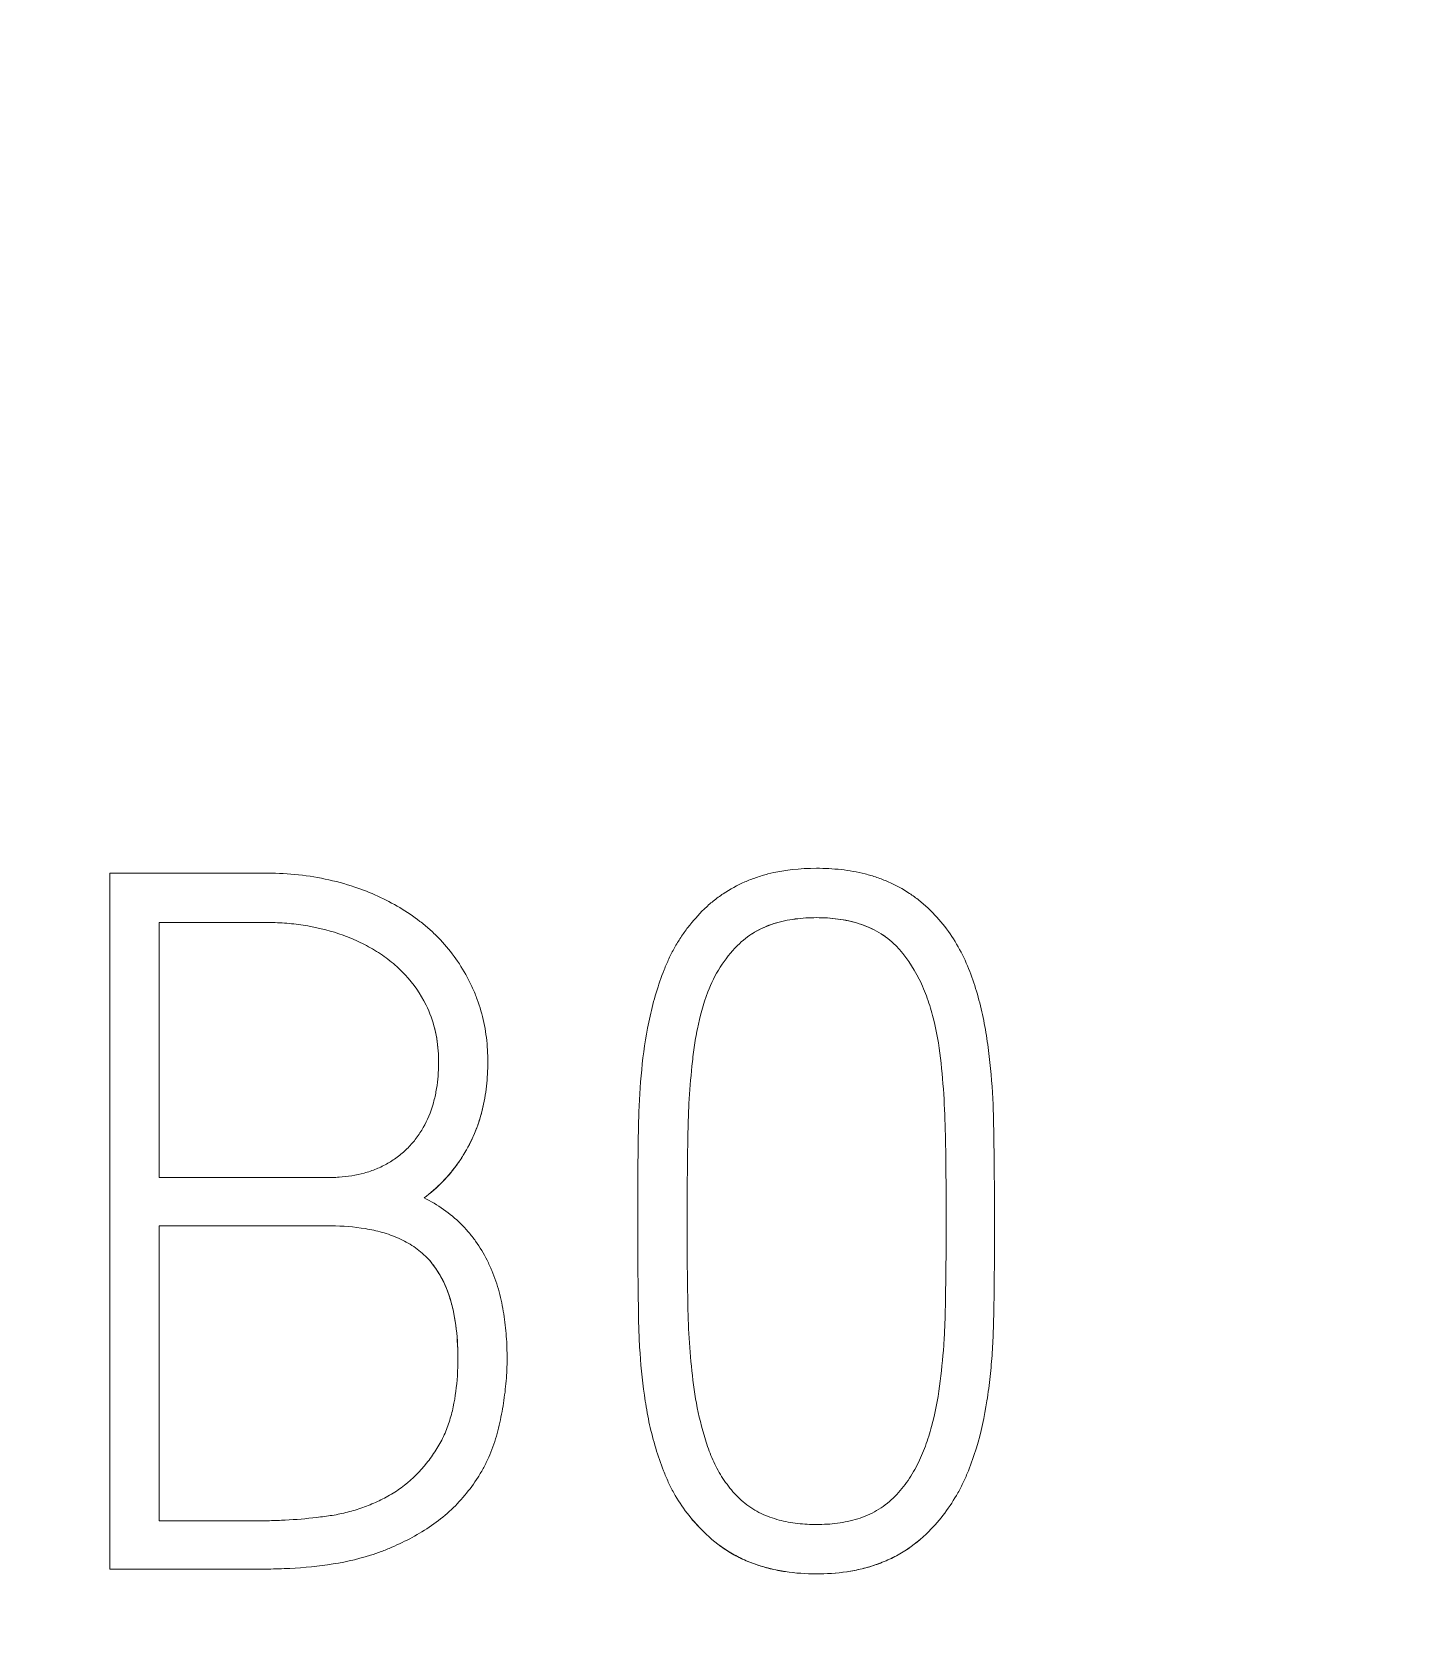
# Model space of a CAD drawing. Header units: millimetres. Extents: x 1359 to 3577, y 1333 to 3557.
# Drawn here: x 2588.444 to 2591.603, y 3322.741 to 3326.412 of the extents above; entities that cross this region are included whole.
import ezdxf

# ---------------------------------------------------------------- set-up
doc = ezdxf.new("R2010")
doc.units = ezdxf.units.MM
doc.set_wipeout_variables(frame=1)
doc.layers.add('000-PI-Oprema', color=30, linetype='Continuous', lineweight=5)
doc.layers.add('002-PI-Kabelska kanalica', color=150, linetype='Continuous')

# ---------------------------------------------------------------- blocks, each defined once
blk = doc.blocks.new('6ES7515-2AN03-0AB0')
blk.add_wipeout([(49766.6555, 38535.9127), (49836.4555, 38535.9127), (49836.4555, 38388.9127), (49766.6555, 38388.9127)])
at = {"layer": '000-PI-Oprema', "color": 0, "linetype": 'ByBlock', "lineweight": 0}
for p, q in [((49798.7072, 38530.3107), (49798.7072, 38528.7127)), ((49798.7072, 38530.3107), (49798.7072, 38528.7127)), ((49798.8206, 38529.6116), (49798.8206, 38530.1973)), ((49798.8206, 38529.6116), (49798.8206, 38530.1973)), ((49798.8206, 38528.8236), (49798.8206, 38529.5007)), ((49798.8206, 38528.8236), (49798.8206, 38529.5007)), ((49800.7381, 38529.4983), (49800.7381, 38529.4983)), ((49800.7381, 38529.4983), (49800.7381, 38529.4983))]:
    blk.add_line(p, q, dxfattribs=at)
for points, knots in [([(49799.2697, 38530.2786), (49799.2249, 38530.2937), (49799.1788, 38530.3029), (49799.1083, 38530.3097), (49799.0847, 38530.3107), (49799.0375, 38530.3107), (49798.9195, 38530.3107), (49798.8015, 38530.3107), (49798.7072, 38530.3107)], [0, 0, 0, 0, 0.25, 0.25, 0.375, 0.375, 0.5, 1, 1, 1, 1]), ([(49799.2697, 38530.2786), (49799.2249, 38530.2937), (49799.1788, 38530.3029), (49799.1083, 38530.3097), (49799.0847, 38530.3107), (49799.0375, 38530.3107), (49798.9195, 38530.3107), (49798.8015, 38530.3107), (49798.7072, 38530.3107)], [0, 0, 0, 0, 0.25, 0.25, 0.375, 0.375, 0.5, 1, 1, 1, 1]), ([(49800.3297, 38530.3216), (49800.2918, 38530.3216), (49800.2546, 38530.3178), (49800.209, 38530.3062), (49800.1999, 38530.3035), (49800.182, 38530.2973), (49800.1557, 38530.2871), (49800.1311, 38530.2737), (49800.1077, 38530.258), (49800.1, 38530.2524), (49800.0854, 38530.2405), (49800.0783, 38530.2343), (49800.0582, 38530.2147), (49800.0458, 38530.2007), (49800.0286, 38530.1784), (49800.0231, 38530.1707), (49800.0129, 38530.155), (49800.0032, 38530.139), (49799.9948, 38530.1225), (49799.9869, 38530.1057), (49799.9833, 38530.0972), (49799.973, 38530.0712), (49799.9669, 38530.0536), (49799.9561, 38530.0178), (49799.9514, 38529.9999), (49799.9392, 38529.9458), (49799.9337, 38529.9094), (49799.9256, 38529.8363), (49799.9231, 38529.7995), (49799.9212, 38529.7442), (49799.9208, 38529.7257), (49799.9202, 38529.6888), (49799.9199, 38529.6703), (49799.9193, 38529.6148), (49799.9192, 38529.5778), (49799.9191, 38529.5039), (49799.9191, 38529.4669), (49799.9196, 38529.3929), (49799.9201, 38529.3467), (49799.9209, 38529.3005), (49799.9212, 38529.282), (49799.9213, 38529.2728), (49799.9222, 38529.2451), (49799.925, 38529.1898), (49799.931, 38529.135), (49799.9393, 38529.0804), (49799.9425, 38529.0623), (49799.9504, 38529.0262), (49799.9551, 38529.0082), (49799.9659, 38528.9727), (49799.9719, 38528.9552), (49799.9819, 38528.9295), (49799.9855, 38528.9209), (49799.9932, 38528.9042), (49799.9974, 38528.8959), (49800.0109, 38528.8715), (49800.0212, 38528.8558), (49800.044, 38528.8262), (49800.0565, 38528.8123), (49800.07, 38528.7993)], [0, 0, 0, 0, 0.0625, 0.0625, 0.078125, 0.078125, 0.09375, 0.125, 0.125, 0.140625, 0.140625, 0.15625, 0.15625, 0.1875, 0.1875, 0.203125, 0.203125, 0.21875, 0.234375, 0.234375, 0.25, 0.25, 0.28125, 0.28125, 0.3125, 0.3125, 0.375, 0.375, 0.4375, 0.4375, 0.46875, 0.46875, 0.5, 0.5, 0.5625, 0.5625, 0.625, 0.625, 0.6875, 0.703125, 0.703125, 0.71875, 0.71875, 0.75, 0.8125, 0.8125, 0.84375, 0.84375, 0.875, 0.875, 0.90625, 0.90625, 0.921875, 0.921875, 0.9375, 0.9375, 0.96875, 0.96875, 1, 1, 1, 1]), ([(49800.3297, 38530.3216), (49800.2918, 38530.3216), (49800.2546, 38530.3178), (49800.209, 38530.3062), (49800.1999, 38530.3035), (49800.182, 38530.2973), (49800.1557, 38530.2871), (49800.1311, 38530.2737), (49800.1077, 38530.258), (49800.1, 38530.2524), (49800.0854, 38530.2405), (49800.0783, 38530.2343), (49800.0582, 38530.2147), (49800.0458, 38530.2007), (49800.0286, 38530.1784), (49800.0231, 38530.1707), (49800.0129, 38530.155), (49800.0032, 38530.139), (49799.9948, 38530.1225), (49799.9869, 38530.1057), (49799.9833, 38530.0972), (49799.973, 38530.0712), (49799.9669, 38530.0536), (49799.9561, 38530.0178), (49799.9514, 38529.9999), (49799.9392, 38529.9458), (49799.9337, 38529.9094), (49799.9256, 38529.8363), (49799.9231, 38529.7995), (49799.9212, 38529.7442), (49799.9208, 38529.7257), (49799.9202, 38529.6888), (49799.9199, 38529.6703), (49799.9193, 38529.6148), (49799.9192, 38529.5778), (49799.9191, 38529.5039), (49799.9191, 38529.4669), (49799.9196, 38529.3929), (49799.9201, 38529.3467), (49799.9209, 38529.3005), (49799.9212, 38529.282), (49799.9213, 38529.2728), (49799.9222, 38529.2451), (49799.925, 38529.1898), (49799.931, 38529.135), (49799.9393, 38529.0804), (49799.9425, 38529.0623), (49799.9504, 38529.0262), (49799.9551, 38529.0082), (49799.9659, 38528.9727), (49799.9719, 38528.9552), (49799.9819, 38528.9295), (49799.9855, 38528.9209), (49799.9932, 38528.9042), (49799.9974, 38528.8959), (49800.0109, 38528.8715), (49800.0212, 38528.8558), (49800.044, 38528.8262), (49800.0565, 38528.8123), (49800.07, 38528.7993)], [0, 0, 0, 0, 0.0625, 0.0625, 0.078125, 0.078125, 0.09375, 0.125, 0.125, 0.140625, 0.140625, 0.15625, 0.15625, 0.1875, 0.1875, 0.203125, 0.203125, 0.21875, 0.234375, 0.234375, 0.25, 0.25, 0.28125, 0.28125, 0.3125, 0.3125, 0.375, 0.375, 0.4375, 0.4375, 0.46875, 0.46875, 0.5, 0.5, 0.5625, 0.5625, 0.625, 0.625, 0.6875, 0.703125, 0.703125, 0.71875, 0.71875, 0.75, 0.8125, 0.8125, 0.84375, 0.84375, 0.875, 0.875, 0.90625, 0.90625, 0.921875, 0.921875, 0.9375, 0.9375, 0.96875, 0.96875, 1, 1, 1, 1]), ([(49800.5873, 38528.7993), (49800.614, 38528.8259), (49800.6362, 38528.8555), (49800.6588, 38528.8961), (49800.6631, 38528.9044), (49800.6711, 38528.9213), (49800.6748, 38528.9299), (49800.6852, 38528.9558), (49800.6913, 38528.9733), (49800.7074, 38529.0264), (49800.7152, 38529.0626), (49800.7238, 38529.1177), (49800.7262, 38529.1362), (49800.7302, 38529.1731), (49800.7333, 38529.2101), (49800.7351, 38529.247), (49800.7363, 38529.284), (49800.7366, 38529.3025), (49800.7375, 38529.358), (49800.7379, 38529.395), (49800.7382, 38529.469), (49800.7382, 38529.5061), (49800.738, 38529.5801), (49800.7377, 38529.6356), (49800.7369, 38529.6911), (49800.7363, 38529.7281), (49800.7361, 38529.7466), (49800.7343, 38529.8022), (49800.7317, 38529.8391), (49800.7257, 38529.8943), (49800.7233, 38529.9126), (49800.7178, 38529.9492), (49800.7145, 38529.9675), (49800.7028, 38530.0217), (49800.6925, 38530.0571), (49800.672, 38530.1084), (49800.664, 38530.1251), (49800.6456, 38530.1577), (49800.6353, 38530.1732), (49800.6125, 38530.2024), (49800.6001, 38530.2163), (49800.5798, 38530.2357), (49800.5727, 38530.2419), (49800.5582, 38530.2535), (49800.5358, 38530.2699), (49800.5114, 38530.2831), (49800.4856, 38530.2943), (49800.4768, 38530.2977), (49800.4591, 38530.3037), (49800.4322, 38530.3116), (49800.4046, 38530.3165), (49800.3673, 38530.3207), (49800.3485, 38530.3216), (49800.3297, 38530.3216)], [0, 0, 0, 0, 0.0625, 0.0625, 0.078125, 0.078125, 0.09375, 0.09375, 0.125, 0.125, 0.1875, 0.1875, 0.21875, 0.21875, 0.25, 0.28125, 0.28125, 0.3125, 0.3125, 0.375, 0.375, 0.4375, 0.4375, 0.5, 0.53125, 0.53125, 0.5625, 0.5625, 0.625, 0.625, 0.65625, 0.65625, 0.6875, 0.6875, 0.75, 0.75, 0.78125, 0.78125, 0.8125, 0.8125, 0.84375, 0.84375, 0.859375, 0.859375, 0.875, 0.90625, 0.90625, 0.921875, 0.921875, 0.9375, 0.96875, 0.96875, 1, 1, 1, 1]), ([(49800.5873, 38528.7993), (49800.614, 38528.8259), (49800.6362, 38528.8555), (49800.6588, 38528.8961), (49800.6631, 38528.9044), (49800.6711, 38528.9213), (49800.6748, 38528.9299), (49800.6852, 38528.9558), (49800.6913, 38528.9733), (49800.7074, 38529.0264), (49800.7152, 38529.0626), (49800.7238, 38529.1177), (49800.7262, 38529.1362), (49800.7302, 38529.1731), (49800.7333, 38529.2101), (49800.7351, 38529.247), (49800.7363, 38529.284), (49800.7366, 38529.3025), (49800.7375, 38529.358), (49800.7379, 38529.395), (49800.7382, 38529.469), (49800.7382, 38529.5061), (49800.738, 38529.5801), (49800.7377, 38529.6356), (49800.7369, 38529.6911), (49800.7363, 38529.7281), (49800.7361, 38529.7466), (49800.7343, 38529.8022), (49800.7317, 38529.8391), (49800.7257, 38529.8943), (49800.7233, 38529.9126), (49800.7178, 38529.9492), (49800.7145, 38529.9675), (49800.7028, 38530.0217), (49800.6925, 38530.0571), (49800.672, 38530.1084), (49800.664, 38530.1251), (49800.6456, 38530.1577), (49800.6353, 38530.1732), (49800.6125, 38530.2024), (49800.6001, 38530.2163), (49800.5798, 38530.2357), (49800.5727, 38530.2419), (49800.5582, 38530.2535), (49800.5358, 38530.2699), (49800.5114, 38530.2831), (49800.4856, 38530.2943), (49800.4768, 38530.2977), (49800.4591, 38530.3037), (49800.4322, 38530.3116), (49800.4046, 38530.3165), (49800.3673, 38530.3207), (49800.3485, 38530.3216), (49800.3297, 38530.3216)], [0, 0, 0, 0, 0.0625, 0.0625, 0.078125, 0.078125, 0.09375, 0.09375, 0.125, 0.125, 0.1875, 0.1875, 0.21875, 0.21875, 0.25, 0.28125, 0.28125, 0.3125, 0.3125, 0.375, 0.375, 0.4375, 0.4375, 0.5, 0.53125, 0.53125, 0.5625, 0.5625, 0.625, 0.625, 0.65625, 0.65625, 0.6875, 0.6875, 0.75, 0.75, 0.78125, 0.78125, 0.8125, 0.8125, 0.84375, 0.84375, 0.859375, 0.859375, 0.875, 0.90625, 0.90625, 0.921875, 0.921875, 0.9375, 0.96875, 0.96875, 1, 1, 1, 1]), ([(49799.4286, 38529.5649), (49799.459, 38529.5876), (49799.4852, 38529.6143), (49799.5123, 38529.6528), (49799.5174, 38529.6608), (49799.527, 38529.677), (49799.5314, 38529.6852), (49799.5439, 38529.7102), (49799.5508, 38529.7276), (49799.5591, 38529.7545), (49799.5616, 38529.7636), (49799.5658, 38529.782), (49799.5676, 38529.7912), (49799.572, 38529.8188), (49799.5737, 38529.8373), (49799.5752, 38529.8745), (49799.5751, 38529.8932), (49799.573, 38529.9213), (49799.572, 38529.9307), (49799.5694, 38529.9492), (49799.5646, 38529.9767), (49799.5544, 38530.0122), (49799.5439, 38530.0381), (49799.5362, 38530.0552), (49799.532, 38530.0636), (49799.5097, 38530.1052), (49799.4877, 38530.1353), (49799.4548, 38530.1689), (49799.448, 38530.1755), (49799.4338, 38530.188), (49799.4266, 38530.194), (49799.4043, 38530.2113), (49799.3888, 38530.2218), (49799.3565, 38530.2411), (49799.3397, 38530.2498), (49799.3052, 38530.2655), (49799.2876, 38530.2724), (49799.2697, 38530.2786)], [0, 0, 0, 0, 0.125, 0.125, 0.15625, 0.15625, 0.1875, 0.1875, 0.25, 0.25, 0.28125, 0.28125, 0.3125, 0.3125, 0.375, 0.375, 0.4375, 0.4375, 0.46875, 0.46875, 0.5, 0.5625, 0.59375, 0.59375, 0.625, 0.625, 0.75, 0.75, 0.78125, 0.78125, 0.8125, 0.8125, 0.875, 0.875, 0.9375, 0.9375, 1, 1, 1, 1]), ([(49799.4286, 38529.5649), (49799.459, 38529.5876), (49799.4852, 38529.6143), (49799.5123, 38529.6528), (49799.5174, 38529.6608), (49799.527, 38529.677), (49799.5314, 38529.6852), (49799.5439, 38529.7102), (49799.5508, 38529.7276), (49799.5591, 38529.7545), (49799.5616, 38529.7636), (49799.5658, 38529.782), (49799.5676, 38529.7912), (49799.572, 38529.8188), (49799.5737, 38529.8373), (49799.5752, 38529.8745), (49799.5751, 38529.8932), (49799.573, 38529.9213), (49799.572, 38529.9307), (49799.5694, 38529.9492), (49799.5646, 38529.9767), (49799.5544, 38530.0122), (49799.5439, 38530.0381), (49799.5362, 38530.0552), (49799.532, 38530.0636), (49799.5097, 38530.1052), (49799.4877, 38530.1353), (49799.4548, 38530.1689), (49799.448, 38530.1755), (49799.4338, 38530.188), (49799.4266, 38530.194), (49799.4043, 38530.2113), (49799.3888, 38530.2218), (49799.3565, 38530.2411), (49799.3397, 38530.2498), (49799.3052, 38530.2655), (49799.2876, 38530.2724), (49799.2697, 38530.2786)], [0, 0, 0, 0, 0.125, 0.125, 0.15625, 0.15625, 0.1875, 0.1875, 0.25, 0.25, 0.28125, 0.28125, 0.3125, 0.3125, 0.375, 0.375, 0.4375, 0.4375, 0.46875, 0.46875, 0.5, 0.5625, 0.59375, 0.59375, 0.625, 0.625, 0.75, 0.75, 0.78125, 0.78125, 0.8125, 0.8125, 0.875, 0.875, 0.9375, 0.9375, 1, 1, 1, 1]), ([(49798.8206, 38530.1973), (49798.8774, 38530.1973), (49798.9485, 38530.1973), (49799.0267, 38530.1973), (49799.0481, 38530.1973), (49799.0623, 38530.1973), (49799.0694, 38530.1973), (49799.0907, 38530.1968), (49799.1049, 38530.1961), (49799.1333, 38530.1935), (49799.1475, 38530.1917), (49799.1893, 38530.1845), (49799.2166, 38530.1775), (49799.2563, 38530.163), (49799.2694, 38530.1576), (49799.2952, 38530.1452), (49799.3077, 38530.1383), (49799.3316, 38530.1233), (49799.3431, 38530.1151), (49799.3596, 38530.1017), (49799.365, 38530.097), (49799.3754, 38530.0873), (49799.3805, 38530.0823), (49799.4047, 38530.0563), (49799.4206, 38530.0332), (49799.4331, 38530.0075)], [0, 0, 0, 0, 0.25, 0.3125, 0.34375, 0.34375, 0.375, 0.375, 0.4375, 0.4375, 0.5, 0.5, 0.625, 0.625, 0.6875, 0.6875, 0.75, 0.75, 0.8125, 0.8125, 0.84375, 0.84375, 0.875, 0.875, 1, 1, 1, 1]), ([(49798.8206, 38530.1973), (49798.8774, 38530.1973), (49798.9485, 38530.1973), (49799.0267, 38530.1973), (49799.0481, 38530.1973), (49799.0623, 38530.1973), (49799.0694, 38530.1973), (49799.0907, 38530.1968), (49799.1049, 38530.1961), (49799.1333, 38530.1935), (49799.1475, 38530.1917), (49799.1893, 38530.1845), (49799.2166, 38530.1775), (49799.2563, 38530.163), (49799.2694, 38530.1576), (49799.2952, 38530.1452), (49799.3077, 38530.1383), (49799.3316, 38530.1233), (49799.3431, 38530.1151), (49799.3596, 38530.1017), (49799.365, 38530.097), (49799.3754, 38530.0873), (49799.3805, 38530.0823), (49799.4047, 38530.0563), (49799.4206, 38530.0332), (49799.4331, 38530.0075)], [0, 0, 0, 0, 0.25, 0.3125, 0.34375, 0.34375, 0.375, 0.375, 0.4375, 0.4375, 0.5, 0.5, 0.625, 0.625, 0.6875, 0.6875, 0.75, 0.75, 0.8125, 0.8125, 0.84375, 0.84375, 0.875, 0.875, 1, 1, 1, 1]), ([(49800.5117, 38530.144), (49800.5, 38530.1558), (49800.487, 38530.1658), (49800.4587, 38530.1826), (49800.4433, 38530.1893), (49800.4119, 38530.1994), (49800.3957, 38530.2029), (49800.3627, 38530.2073), (49800.3463, 38530.2083), (49800.3135, 38530.2082), (49800.2971, 38530.2073), (49800.2644, 38530.2031), (49800.248, 38530.1997), (49800.2243, 38530.1922), (49800.2166, 38530.1893), (49800.2015, 38530.1827), (49800.1941, 38530.1789), (49800.1726, 38530.1662), (49800.1596, 38530.156), (49800.148, 38530.144)], [0, 0, 0, 0, 0.125, 0.125, 0.25, 0.25, 0.375, 0.375, 0.5, 0.5, 0.625, 0.625, 0.75, 0.75, 0.8125, 0.8125, 0.875, 0.875, 1, 1, 1, 1]), ([(49800.148, 38530.144), (49800.1596, 38530.156), (49800.1725, 38530.1661), (49800.1937, 38530.1787), (49800.2011, 38530.1825), (49800.2163, 38530.1892), (49800.2318, 38530.195), (49800.2477, 38530.1992), (49800.2639, 38530.2027), (49800.2721, 38530.2041), (49800.2968, 38530.2073), (49800.3132, 38530.2082), (49800.346, 38530.2083), (49800.3624, 38530.2073), (49800.3951, 38530.203), (49800.4116, 38530.1995), (49800.4351, 38530.1919), (49800.4428, 38530.189), (49800.458, 38530.1824), (49800.4654, 38530.1786), (49800.4869, 38530.1659), (49800.5, 38530.1558), (49800.5117, 38530.144)], [0, 0, 0, 0, 0.125, 0.125, 0.1875, 0.1875, 0.25, 0.3125, 0.3125, 0.375, 0.375, 0.5, 0.5, 0.625, 0.625, 0.75, 0.75, 0.8125, 0.8125, 0.875, 0.875, 1, 1, 1, 1]), ([(49800.5117, 38530.144), (49800.5, 38530.1558), (49800.487, 38530.1658), (49800.4587, 38530.1826), (49800.4433, 38530.1893), (49800.4119, 38530.1994), (49800.3957, 38530.2029), (49800.3627, 38530.2073), (49800.3463, 38530.2083), (49800.3135, 38530.2082), (49800.2971, 38530.2073), (49800.2644, 38530.2031), (49800.248, 38530.1997), (49800.2243, 38530.1922), (49800.2166, 38530.1893), (49800.2015, 38530.1827), (49800.1941, 38530.1789), (49800.1726, 38530.1662), (49800.1596, 38530.156), (49800.148, 38530.144)], [0, 0, 0, 0, 0.125, 0.125, 0.25, 0.25, 0.375, 0.375, 0.5, 0.5, 0.625, 0.625, 0.75, 0.75, 0.8125, 0.8125, 0.875, 0.875, 1, 1, 1, 1]), ([(49800.148, 38530.144), (49800.1596, 38530.156), (49800.1725, 38530.1661), (49800.1937, 38530.1787), (49800.2011, 38530.1825), (49800.2163, 38530.1892), (49800.2318, 38530.195), (49800.2477, 38530.1992), (49800.2639, 38530.2027), (49800.2721, 38530.2041), (49800.2968, 38530.2073), (49800.3132, 38530.2082), (49800.346, 38530.2083), (49800.3624, 38530.2073), (49800.3951, 38530.203), (49800.4116, 38530.1995), (49800.4351, 38530.1919), (49800.4428, 38530.189), (49800.458, 38530.1824), (49800.4654, 38530.1786), (49800.4869, 38530.1659), (49800.5, 38530.1558), (49800.5117, 38530.144)], [0, 0, 0, 0, 0.125, 0.125, 0.1875, 0.1875, 0.25, 0.3125, 0.3125, 0.375, 0.375, 0.5, 0.5, 0.625, 0.625, 0.75, 0.75, 0.8125, 0.8125, 0.875, 0.875, 1, 1, 1, 1]), ([(49800.0801, 38530.0376), (49800.0878, 38530.0574), (49800.0971, 38530.0765), (49800.1198, 38530.1124), (49800.1329, 38530.129), (49800.148, 38530.144)], [0, 0, 0, 0, 0.5, 0.5, 1, 1, 1, 1]), ([(49800.0801, 38530.0376), (49800.0878, 38530.0574), (49800.0971, 38530.0765), (49800.1198, 38530.1124), (49800.1329, 38530.129), (49800.148, 38530.144)], [0, 0, 0, 0, 0.5, 0.5, 1, 1, 1, 1]), ([(49800.5117, 38530.144), (49800.5337, 38530.1208), (49800.5513, 38530.0949), (49800.5724, 38530.0527), (49800.5786, 38530.0379), (49800.5891, 38530.0083), (49800.5936, 38529.9932), (49800.6052, 38529.9477), (49800.6104, 38529.9168), (49800.618, 38529.8543), (49800.6205, 38529.823), (49800.6241, 38529.7602), (49800.6251, 38529.7289), (49800.6264, 38529.6661), (49800.6267, 38529.6347), (49800.6271, 38529.5719), (49800.6272, 38529.5405), (49800.6272, 38529.4776), (49800.6271, 38529.4462), (49800.6265, 38529.3834), (49800.626, 38529.352), (49800.6252, 38529.3049), (49800.6249, 38529.2892), (49800.6237, 38529.2578), (49800.6228, 38529.2422), (49800.6195, 38529.1952), (49800.6163, 38529.1639), (49800.6079, 38529.1014), (49800.602, 38529.0706), (49800.5896, 38529.025), (49800.5849, 38529.0099), (49800.5741, 38528.9804), (49800.568, 38528.966), (49800.5538, 38528.9381), (49800.5457, 38528.9245), (49800.5271, 38528.8987), (49800.5169, 38528.8867), (49800.4943, 38528.8646), (49800.4813, 38528.8548), (49800.454, 38528.8391), (49800.4394, 38528.8328), (49800.4166, 38528.8257), (49800.4088, 38528.8237), (49800.3933, 38528.8204), (49800.3855, 38528.8191), (49800.3619, 38528.816), (49800.346, 38528.8151), (49800.3301, 38528.8151)], [0, 0, 0, 0, 0.0625, 0.0625, 0.09375, 0.09375, 0.125, 0.125, 0.1875, 0.1875, 0.25, 0.25, 0.3125, 0.3125, 0.375, 0.375, 0.4375, 0.4375, 0.5, 0.5, 0.5625, 0.5625, 0.59375, 0.59375, 0.625, 0.625, 0.6875, 0.6875, 0.75, 0.75, 0.78125, 0.78125, 0.8125, 0.8125, 0.84375, 0.84375, 0.875, 0.875, 0.90625, 0.90625, 0.9375, 0.9375, 0.953125, 0.953125, 0.96875, 0.96875, 1, 1, 1, 1]), ([(49800.5117, 38530.144), (49800.5337, 38530.1208), (49800.5513, 38530.0949), (49800.5724, 38530.0527), (49800.5786, 38530.0379), (49800.5891, 38530.0083), (49800.5936, 38529.9932), (49800.6052, 38529.9477), (49800.6104, 38529.9168), (49800.618, 38529.8543), (49800.6205, 38529.823), (49800.6241, 38529.7602), (49800.6251, 38529.7289), (49800.6264, 38529.6661), (49800.6267, 38529.6347), (49800.6271, 38529.5719), (49800.6272, 38529.5405), (49800.6272, 38529.4776), (49800.6271, 38529.4462), (49800.6265, 38529.3834), (49800.626, 38529.352), (49800.6252, 38529.3049), (49800.6249, 38529.2892), (49800.6237, 38529.2578), (49800.6228, 38529.2422), (49800.6195, 38529.1952), (49800.6163, 38529.1639), (49800.6079, 38529.1014), (49800.602, 38529.0706), (49800.5896, 38529.025), (49800.5849, 38529.0099), (49800.5741, 38528.9804), (49800.568, 38528.966), (49800.5538, 38528.9381), (49800.5457, 38528.9245), (49800.5271, 38528.8987), (49800.5169, 38528.8867), (49800.4943, 38528.8646), (49800.4813, 38528.8548), (49800.454, 38528.8391), (49800.4394, 38528.8328), (49800.4166, 38528.8257), (49800.4088, 38528.8237), (49800.3933, 38528.8204), (49800.3855, 38528.8191), (49800.3619, 38528.816), (49800.346, 38528.8151), (49800.3301, 38528.8151)], [0, 0, 0, 0, 0.0625, 0.0625, 0.09375, 0.09375, 0.125, 0.125, 0.1875, 0.1875, 0.25, 0.25, 0.3125, 0.3125, 0.375, 0.375, 0.4375, 0.4375, 0.5, 0.5, 0.5625, 0.5625, 0.59375, 0.59375, 0.625, 0.625, 0.6875, 0.6875, 0.75, 0.75, 0.78125, 0.78125, 0.8125, 0.8125, 0.84375, 0.84375, 0.875, 0.875, 0.90625, 0.90625, 0.9375, 0.9375, 0.953125, 0.953125, 0.96875, 0.96875, 1, 1, 1, 1]), ([(49799.4331, 38530.0075), (49799.4419, 38529.9899), (49799.4484, 38529.9717), (49799.4554, 38529.9436), (49799.4573, 38529.9341), (49799.4601, 38529.9148), (49799.461, 38529.905), (49799.462, 38529.8856), (49799.462, 38529.8759), (49799.4615, 38529.8567), (49799.4604, 38529.8374), (49799.4578, 38529.8182), (49799.4542, 38529.7991), (49799.452, 38529.7895), (49799.4439, 38529.7614), (49799.4366, 38529.7435), (49799.4221, 38529.718), (49799.4167, 38529.7097), (49799.4049, 38529.6942), (49799.3986, 38529.6869), (49799.3849, 38529.6731), (49799.3776, 38529.6666), (49799.3621, 38529.6546), (49799.3539, 38529.6491), (49799.3369, 38529.6394), (49799.3282, 38529.6351), (49799.3101, 38529.6277), (49799.3007, 38529.6245), (49799.2723, 38529.6167), (49799.253, 38529.6138), (49799.2286, 38529.6121), (49799.2237, 38529.6119), (49799.2139, 38529.6116), (49799.209, 38529.6116), (49799.1943, 38529.6116), (49799.1451, 38529.6116), (49799.0173, 38529.6116), (49798.8992, 38529.6116), (49798.8206, 38529.6116)], [0, 0, 0, 0, 0.0625, 0.0625, 0.09375, 0.09375, 0.125, 0.125, 0.15625, 0.15625, 0.1875, 0.21875, 0.21875, 0.25, 0.25, 0.3125, 0.3125, 0.34375, 0.34375, 0.375, 0.375, 0.40625, 0.40625, 0.4375, 0.4375, 0.46875, 0.46875, 0.5, 0.5, 0.5625, 0.5625, 0.578125, 0.578125, 0.59375, 0.59375, 0.625, 0.75, 1, 1, 1, 1]), ([(49799.4331, 38530.0075), (49799.4419, 38529.9899), (49799.4484, 38529.9717), (49799.4554, 38529.9436), (49799.4573, 38529.9341), (49799.4601, 38529.9148), (49799.461, 38529.905), (49799.462, 38529.8856), (49799.462, 38529.8759), (49799.4615, 38529.8567), (49799.4604, 38529.8374), (49799.4578, 38529.8182), (49799.4542, 38529.7991), (49799.452, 38529.7895), (49799.4439, 38529.7614), (49799.4366, 38529.7435), (49799.4221, 38529.718), (49799.4167, 38529.7097), (49799.4049, 38529.6942), (49799.3986, 38529.6869), (49799.3849, 38529.6731), (49799.3776, 38529.6666), (49799.3621, 38529.6546), (49799.3539, 38529.6491), (49799.3369, 38529.6394), (49799.3282, 38529.6351), (49799.3101, 38529.6277), (49799.3007, 38529.6245), (49799.2723, 38529.6167), (49799.253, 38529.6138), (49799.2286, 38529.6121), (49799.2237, 38529.6119), (49799.2139, 38529.6116), (49799.209, 38529.6116), (49799.1943, 38529.6116), (49799.1451, 38529.6116), (49799.0173, 38529.6116), (49798.8992, 38529.6116), (49798.8206, 38529.6116)], [0, 0, 0, 0, 0.0625, 0.0625, 0.09375, 0.09375, 0.125, 0.125, 0.15625, 0.15625, 0.1875, 0.21875, 0.21875, 0.25, 0.25, 0.3125, 0.3125, 0.34375, 0.34375, 0.375, 0.375, 0.40625, 0.40625, 0.4375, 0.4375, 0.46875, 0.46875, 0.5, 0.5, 0.5625, 0.5625, 0.578125, 0.578125, 0.59375, 0.59375, 0.625, 0.75, 1, 1, 1, 1]), ([(49799.4619, 38529.8778), (49799.4619, 38529.8836), (49799.4618, 38529.8893), (49799.4605, 38529.9142), (49799.4579, 38529.9334), (49799.4485, 38529.9715), (49799.4419, 38529.9899), (49799.4331, 38530.0075)], [0, 0, 0, 0, 0.129299, 0.129299, 0.56465, 0.56465, 1, 1, 1, 1]), ([(49799.4619, 38529.8778), (49799.4619, 38529.8836), (49799.4618, 38529.8893), (49799.4605, 38529.9142), (49799.4579, 38529.9334), (49799.4485, 38529.9715), (49799.4419, 38529.9899), (49799.4331, 38530.0075)], [0, 0, 0, 0, 0.129299, 0.129299, 0.56465, 0.56465, 1, 1, 1, 1]), ([(49800.3301, 38528.8151), (49800.3154, 38528.8151), (49800.3008, 38528.8158), (49800.2719, 38528.8191), (49800.2576, 38528.8216), (49800.2364, 38528.8273), (49800.2293, 38528.8295), (49800.2156, 38528.8345), (49800.2021, 38528.8401), (49800.1894, 38528.8471), (49800.177, 38528.8548), (49800.1709, 38528.8591), (49800.1537, 38528.8729), (49800.1436, 38528.8833), (49800.1249, 38528.9056), (49800.1164, 38528.9176), (49800.1014, 38528.9424), (49800.0949, 38528.9553), (49800.0837, 38528.9819), (49800.0789, 38528.9957), (49800.0658, 38529.0372), (49800.0591, 38529.0652), (49800.0487, 38529.1215), (49800.0451, 38529.1499), (49800.0394, 38529.2069), (49800.0374, 38529.2356), (49800.0347, 38529.293), (49800.0341, 38529.3218), (49800.0326, 38529.4081), (49800.0326, 38529.4656), (49800.0326, 38529.5806), (49800.0331, 38529.638), (49800.0343, 38529.7098), (49800.0346, 38529.7242), (49800.0354, 38529.7529), (49800.0372, 38529.7959), (49800.0406, 38529.8388), (49800.0451, 38529.8816), (49800.0483, 38529.9102), (49800.0532, 38529.9386), (49800.0619, 38529.9812), (49800.0696, 38530.0095), (49800.0801, 38530.0376)], [0, 0, 0, 0, 0.03125, 0.03125, 0.0625, 0.0625, 0.078125, 0.078125, 0.09375, 0.109375, 0.109375, 0.125, 0.125, 0.15625, 0.15625, 0.1875, 0.1875, 0.21875, 0.21875, 0.25, 0.25, 0.3125, 0.3125, 0.375, 0.375, 0.4375, 0.4375, 0.5, 0.5, 0.625, 0.625, 0.75, 0.75, 0.78125, 0.78125, 0.8125, 0.875, 0.875, 0.90625, 0.9375, 0.9375, 1, 1, 1, 1]), ([(49800.3301, 38528.8151), (49800.3154, 38528.8151), (49800.3008, 38528.8158), (49800.2719, 38528.8191), (49800.2576, 38528.8216), (49800.2364, 38528.8273), (49800.2293, 38528.8295), (49800.2156, 38528.8345), (49800.2021, 38528.8401), (49800.1894, 38528.8471), (49800.177, 38528.8548), (49800.1709, 38528.8591), (49800.1537, 38528.8729), (49800.1436, 38528.8833), (49800.1249, 38528.9056), (49800.1164, 38528.9176), (49800.1014, 38528.9424), (49800.0949, 38528.9553), (49800.0837, 38528.9819), (49800.0789, 38528.9957), (49800.0658, 38529.0372), (49800.0591, 38529.0652), (49800.0487, 38529.1215), (49800.0451, 38529.1499), (49800.0394, 38529.2069), (49800.0374, 38529.2356), (49800.0347, 38529.293), (49800.0341, 38529.3218), (49800.0326, 38529.4081), (49800.0326, 38529.4656), (49800.0326, 38529.5806), (49800.0331, 38529.638), (49800.0343, 38529.7098), (49800.0346, 38529.7242), (49800.0354, 38529.7529), (49800.0372, 38529.7959), (49800.0406, 38529.8388), (49800.0451, 38529.8816), (49800.0483, 38529.9102), (49800.0532, 38529.9386), (49800.0619, 38529.9812), (49800.0696, 38530.0095), (49800.0801, 38530.0376)], [0, 0, 0, 0, 0.03125, 0.03125, 0.0625, 0.0625, 0.078125, 0.078125, 0.09375, 0.109375, 0.109375, 0.125, 0.125, 0.15625, 0.15625, 0.1875, 0.1875, 0.21875, 0.21875, 0.25, 0.25, 0.3125, 0.3125, 0.375, 0.375, 0.4375, 0.4375, 0.5, 0.5, 0.625, 0.625, 0.75, 0.75, 0.78125, 0.78125, 0.8125, 0.875, 0.875, 0.90625, 0.9375, 0.9375, 1, 1, 1, 1]), ([(49799.5749, 38529.8779), (49799.5749, 38529.8707), (49799.5748, 38529.8636), (49799.5738, 38529.8378), (49799.572, 38529.8189), (49799.5661, 38529.7821), (49799.562, 38529.7639), (49799.5538, 38529.7372), (49799.5507, 38529.7283), (49799.5437, 38529.7108), (49799.5399, 38529.7022), (49799.5274, 38529.6769), (49799.5084, 38529.6448), (49799.4846, 38529.6159), (49799.4582, 38529.5887), (49799.4438, 38529.5763), (49799.4286, 38529.5649)], [0, 0, 0, 0, 0.059672, 0.059672, 0.216393, 0.216393, 0.373114, 0.373114, 0.451475, 0.451475, 0.529836, 0.529836, 0.686557, 0.843279, 0.843279, 1, 1, 1, 1]), ([(49799.5749, 38529.8779), (49799.5749, 38529.8707), (49799.5748, 38529.8636), (49799.5738, 38529.8378), (49799.572, 38529.8189), (49799.5661, 38529.7821), (49799.562, 38529.7639), (49799.5538, 38529.7372), (49799.5507, 38529.7283), (49799.5437, 38529.7108), (49799.5399, 38529.7022), (49799.5274, 38529.6769), (49799.5084, 38529.6448), (49799.4846, 38529.6159), (49799.4582, 38529.5887), (49799.4438, 38529.5763), (49799.4286, 38529.5649)], [0, 0, 0, 0, 0.059672, 0.059672, 0.216393, 0.216393, 0.373114, 0.373114, 0.451475, 0.451475, 0.529836, 0.529836, 0.686557, 0.843279, 0.843279, 1, 1, 1, 1]), ([(49798.7072, 38528.7127), (49798.7739, 38528.7127), (49798.8741, 38528.7127), (49798.9742, 38528.7127), (49799.0243, 38528.7127), (49799.041, 38528.7127), (49799.0744, 38528.7127), (49799.0911, 38528.713), (49799.141, 38528.7151), (49799.1742, 38528.7178), (49799.2403, 38528.7274), (49799.2732, 38528.7342), (49799.314, 38528.7471), (49799.3222, 38528.7498), (49799.3385, 38528.756), (49799.3466, 38528.7593), (49799.3705, 38528.7696), (49799.3861, 38528.7772), (49799.4165, 38528.7937), (49799.4313, 38528.8027), (49799.4599, 38528.8224), (49799.4737, 38528.8333), (49799.4993, 38528.8565), (49799.5111, 38528.8689), (49799.5331, 38528.8952), (49799.5433, 38528.909), (49799.5571, 38528.931), (49799.5615, 38528.9385), (49799.5697, 38528.9538), (49799.5812, 38528.9771), (49799.5899, 38529.0013), (49799.597, 38529.0261), (49799.599, 38529.0344), (49799.6029, 38529.0513), (49799.6047, 38529.0597), (49799.6097, 38529.0852), (49799.6151, 38529.1191), (49799.6179, 38529.1531), (49799.6194, 38529.1872), (49799.6194, 38529.2043), (49799.6182, 38529.2385), (49799.6171, 38529.2557), (49799.6132, 38529.29), (49799.6105, 38529.3071), (49799.6033, 38529.3408), (49799.5989, 38529.3574), (49799.5906, 38529.3818), (49799.5876, 38529.3899), (49799.5809, 38529.4059), (49799.5773, 38529.4139), (49799.5657, 38529.4371), (49799.5524, 38529.4592), (49799.5364, 38529.4796), (49799.5251, 38529.4927), (49799.5192, 38529.4992), (49799.4882, 38529.5297), (49799.4599, 38529.5493), (49799.4286, 38529.5649)], [0, 0, 0, 0, 0.125, 0.1875, 0.1875, 0.21875, 0.21875, 0.25, 0.25, 0.3125, 0.3125, 0.375, 0.375, 0.390625, 0.390625, 0.40625, 0.40625, 0.4375, 0.4375, 0.46875, 0.46875, 0.5, 0.5, 0.53125, 0.53125, 0.5625, 0.5625, 0.578125, 0.578125, 0.59375, 0.625, 0.625, 0.640625, 0.640625, 0.65625, 0.65625, 0.6875, 0.71875, 0.71875, 0.75, 0.75, 0.78125, 0.78125, 0.8125, 0.8125, 0.84375, 0.84375, 0.859375, 0.859375, 0.875, 0.875, 0.90625, 0.921875, 0.921875, 0.9375, 0.9375, 1, 1, 1, 1]), ([(49798.7072, 38528.7127), (49798.7739, 38528.7127), (49798.8741, 38528.7127), (49798.9742, 38528.7127), (49799.0243, 38528.7127), (49799.041, 38528.7127), (49799.0744, 38528.7127), (49799.0911, 38528.713), (49799.141, 38528.7151), (49799.1742, 38528.7178), (49799.2403, 38528.7274), (49799.2732, 38528.7342), (49799.314, 38528.7471), (49799.3222, 38528.7498), (49799.3385, 38528.756), (49799.3466, 38528.7593), (49799.3705, 38528.7696), (49799.3861, 38528.7772), (49799.4165, 38528.7937), (49799.4313, 38528.8027), (49799.4599, 38528.8224), (49799.4737, 38528.8333), (49799.4993, 38528.8565), (49799.5111, 38528.8689), (49799.5331, 38528.8952), (49799.5433, 38528.909), (49799.5571, 38528.931), (49799.5615, 38528.9385), (49799.5697, 38528.9538), (49799.5812, 38528.9771), (49799.5899, 38529.0013), (49799.597, 38529.0261), (49799.599, 38529.0344), (49799.6029, 38529.0513), (49799.6047, 38529.0597), (49799.6097, 38529.0852), (49799.6151, 38529.1191), (49799.6179, 38529.1531), (49799.6194, 38529.1872), (49799.6194, 38529.2043), (49799.6182, 38529.2385), (49799.6171, 38529.2557), (49799.6132, 38529.29), (49799.6105, 38529.3071), (49799.6033, 38529.3408), (49799.5989, 38529.3574), (49799.5906, 38529.3818), (49799.5876, 38529.3899), (49799.5809, 38529.4059), (49799.5773, 38529.4139), (49799.5657, 38529.4371), (49799.5524, 38529.4592), (49799.5364, 38529.4796), (49799.5251, 38529.4927), (49799.5192, 38529.4992), (49799.4882, 38529.5297), (49799.4599, 38529.5493), (49799.4286, 38529.5649)], [0, 0, 0, 0, 0.125, 0.1875, 0.1875, 0.21875, 0.21875, 0.25, 0.25, 0.3125, 0.3125, 0.375, 0.375, 0.390625, 0.390625, 0.40625, 0.40625, 0.4375, 0.4375, 0.46875, 0.46875, 0.5, 0.5, 0.53125, 0.53125, 0.5625, 0.5625, 0.578125, 0.578125, 0.59375, 0.625, 0.625, 0.640625, 0.640625, 0.65625, 0.65625, 0.6875, 0.71875, 0.71875, 0.75, 0.75, 0.78125, 0.78125, 0.8125, 0.8125, 0.84375, 0.84375, 0.859375, 0.859375, 0.875, 0.875, 0.90625, 0.921875, 0.921875, 0.9375, 0.9375, 1, 1, 1, 1]), ([(49798.8206, 38529.5007), (49798.9259, 38529.5007), (49799.0444, 38529.5007), (49799.1695, 38529.5007), (49799.1892, 38529.5007), (49799.2024, 38529.5007), (49799.2353, 38529.5009), (49799.268, 38529.4986), (49799.3068, 38529.4921), (49799.3196, 38529.4893), (49799.3388, 38529.4839), (49799.3452, 38529.4819), (49799.3578, 38529.4774), (49799.3639, 38529.475), (49799.3821, 38529.4669), (49799.3937, 38529.4606), (49799.4103, 38529.4494), (49799.4157, 38529.4454), (49799.4259, 38529.4369), (49799.4308, 38529.4323), (49799.4355, 38529.4276)], [0, 0, 0, 0, 0.5, 0.5625, 0.59375, 0.59375, 0.625, 0.75, 0.75, 0.8125, 0.8125, 0.84375, 0.84375, 0.875, 0.875, 0.9375, 0.9375, 0.96875, 0.96875, 1, 1, 1, 1]), ([(49798.8206, 38529.5007), (49798.9259, 38529.5007), (49799.0444, 38529.5007), (49799.1695, 38529.5007), (49799.1892, 38529.5007), (49799.2024, 38529.5007), (49799.2353, 38529.5009), (49799.268, 38529.4986), (49799.3068, 38529.4921), (49799.3196, 38529.4893), (49799.3388, 38529.4839), (49799.3452, 38529.4819), (49799.3578, 38529.4774), (49799.3639, 38529.475), (49799.3821, 38529.4669), (49799.3937, 38529.4606), (49799.4103, 38529.4494), (49799.4157, 38529.4454), (49799.4259, 38529.4369), (49799.4308, 38529.4323), (49799.4355, 38529.4276)], [0, 0, 0, 0, 0.5, 0.5625, 0.59375, 0.59375, 0.625, 0.75, 0.75, 0.8125, 0.8125, 0.84375, 0.84375, 0.875, 0.875, 0.9375, 0.9375, 0.96875, 0.96875, 1, 1, 1, 1]), ([(49799.4355, 38529.4276), (49799.4524, 38529.4099), (49799.4653, 38529.3898), (49799.4803, 38529.3571), (49799.4846, 38529.3457), (49799.4917, 38529.3227), (49799.4946, 38529.3111), (49799.5017, 38529.276), (49799.5043, 38529.2521), (49799.5061, 38529.2161), (49799.5063, 38529.2041), (49799.5061, 38529.1801), (49799.5058, 38529.1682), (49799.5035, 38529.1324), (49799.5006, 38529.1087), (49799.493, 38529.0734), (49799.4899, 38529.0617), (49799.4825, 38529.0388), (49799.4781, 38529.0277), (49799.468, 38529.0061), (49799.462, 38528.9956), (49799.4491, 38528.9753), (49799.442, 38528.9653), (49799.4196, 38528.937), (49799.4027, 38528.92), (49799.374, 38528.8976), (49799.3639, 38528.8908), (49799.3431, 38528.8785), (49799.3324, 38528.8729), (49799.3105, 38528.8627), (49799.2993, 38528.8581), (49799.2764, 38528.8499), (49799.2648, 38528.8464), (49799.2414, 38528.8405), (49799.2296, 38528.838), (49799.2119, 38528.8351), (49799.2059, 38528.8343), (49799.194, 38528.8327), (49799.188, 38528.832), (49799.1582, 38528.8285), (49799.1342, 38528.8264), (49799.098, 38528.8245), (49799.0859, 38528.824), (49799.0618, 38528.8236), (49799.0497, 38528.8236), (49799.0136, 38528.8236), (49798.9412, 38528.8236), (49798.8688, 38528.8236), (49798.8206, 38528.8236)], [0, 0, 0, 0, 0.0625, 0.0625, 0.09375, 0.09375, 0.125, 0.125, 0.1875, 0.1875, 0.21875, 0.21875, 0.25, 0.25, 0.3125, 0.3125, 0.34375, 0.34375, 0.375, 0.375, 0.40625, 0.40625, 0.4375, 0.4375, 0.5, 0.5, 0.53125, 0.53125, 0.5625, 0.5625, 0.59375, 0.59375, 0.625, 0.625, 0.65625, 0.65625, 0.671875, 0.671875, 0.6875, 0.6875, 0.75, 0.75, 0.78125, 0.78125, 0.8125, 0.8125, 0.875, 1, 1, 1, 1]), ([(49799.4355, 38529.4276), (49799.4524, 38529.4099), (49799.4653, 38529.3898), (49799.4803, 38529.3571), (49799.4846, 38529.3457), (49799.4917, 38529.3227), (49799.4946, 38529.3111), (49799.5017, 38529.276), (49799.5043, 38529.2521), (49799.5061, 38529.2161), (49799.5063, 38529.2041), (49799.5061, 38529.1801), (49799.5058, 38529.1682), (49799.5035, 38529.1324), (49799.5006, 38529.1087), (49799.493, 38529.0734), (49799.4899, 38529.0617), (49799.4825, 38529.0388), (49799.4781, 38529.0277), (49799.468, 38529.0061), (49799.462, 38528.9956), (49799.4491, 38528.9753), (49799.442, 38528.9653), (49799.4196, 38528.937), (49799.4027, 38528.92), (49799.374, 38528.8976), (49799.3639, 38528.8908), (49799.3431, 38528.8785), (49799.3324, 38528.8729), (49799.3105, 38528.8627), (49799.2993, 38528.8581), (49799.2764, 38528.8499), (49799.2648, 38528.8464), (49799.2414, 38528.8405), (49799.2296, 38528.838), (49799.2119, 38528.8351), (49799.2059, 38528.8343), (49799.194, 38528.8327), (49799.188, 38528.832), (49799.1582, 38528.8285), (49799.1342, 38528.8264), (49799.098, 38528.8245), (49799.0859, 38528.824), (49799.0618, 38528.8236), (49799.0497, 38528.8236), (49799.0136, 38528.8236), (49798.9412, 38528.8236), (49798.8688, 38528.8236), (49798.8206, 38528.8236)], [0, 0, 0, 0, 0.0625, 0.0625, 0.09375, 0.09375, 0.125, 0.125, 0.1875, 0.1875, 0.21875, 0.21875, 0.25, 0.25, 0.3125, 0.3125, 0.34375, 0.34375, 0.375, 0.375, 0.40625, 0.40625, 0.4375, 0.4375, 0.5, 0.5, 0.53125, 0.53125, 0.5625, 0.5625, 0.59375, 0.59375, 0.625, 0.625, 0.65625, 0.65625, 0.671875, 0.671875, 0.6875, 0.6875, 0.75, 0.75, 0.78125, 0.78125, 0.8125, 0.8125, 0.875, 1, 1, 1, 1]), ([(49799.5062, 38529.1967), (49799.5062, 38529.207), (49799.506, 38529.2173), (49799.5044, 38529.2514), (49799.5018, 38529.2751), (49799.4924, 38529.3225), (49799.4856, 38529.3455), (49799.4706, 38529.3784), (49799.4647, 38529.3891), (49799.4514, 38529.4093), (49799.4439, 38529.4188), (49799.4355, 38529.4276)], [0, 0, 0, 0, 0.126383, 0.126383, 0.417589, 0.417589, 0.708794, 0.708794, 0.854397, 0.854397, 1, 1, 1, 1]), ([(49799.5062, 38529.1967), (49799.5062, 38529.207), (49799.506, 38529.2173), (49799.5044, 38529.2514), (49799.5018, 38529.2751), (49799.4924, 38529.3225), (49799.4856, 38529.3455), (49799.4706, 38529.3784), (49799.4647, 38529.3891), (49799.4514, 38529.4093), (49799.4439, 38529.4188), (49799.4355, 38529.4276)], [0, 0, 0, 0, 0.126383, 0.126383, 0.417589, 0.417589, 0.708794, 0.708794, 0.854397, 0.854397, 1, 1, 1, 1]), ([(49800.5873, 38528.7993), (49800.5706, 38528.7822), (49800.5432, 38528.7599), (49800.5122, 38528.7426), (49800.4907, 38528.7322), (49800.4797, 38528.7276), (49800.4463, 38528.7158), (49800.4232, 38528.7103), (49800.376, 38528.7032), (49800.3524, 38528.7017), (49800.3053, 38528.7018), (49800.2818, 38528.7033), (49800.2466, 38528.7086), (49800.2348, 38528.7108), (49800.2117, 38528.7165), (49800.189, 38528.7232), (49800.1671, 38528.7322), (49800.1458, 38528.7424), (49800.1353, 38528.7482), (49800.1051, 38528.7673), (49800.0867, 38528.7822), (49800.07, 38528.7993)], [0, 0, 0, 0, 0.125, 0.1875, 0.1875, 0.25, 0.25, 0.375, 0.375, 0.5, 0.5, 0.625, 0.625, 0.6875, 0.6875, 0.75, 0.8125, 0.8125, 0.875, 0.875, 1, 1, 1, 1]), ([(49800.07, 38528.7993), (49800.0867, 38528.7822), (49800.1141, 38528.76), (49800.1452, 38528.7427), (49800.1667, 38528.7324), (49800.1777, 38528.7278), (49800.2111, 38528.716), (49800.2342, 38528.7105), (49800.2814, 38528.7033), (49800.305, 38528.7018), (49800.3521, 38528.7017), (49800.3756, 38528.7031), (49800.4108, 38528.7084), (49800.4226, 38528.7106), (49800.4457, 38528.7163), (49800.4684, 38528.723), (49800.4902, 38528.732), (49800.5116, 38528.7423), (49800.5221, 38528.7481), (49800.5522, 38528.7673), (49800.5706, 38528.7822), (49800.5873, 38528.7993)], [0, 0, 0, 0, 0.125, 0.1875, 0.1875, 0.25, 0.25, 0.375, 0.375, 0.5, 0.5, 0.625, 0.625, 0.6875, 0.6875, 0.75, 0.8125, 0.8125, 0.875, 0.875, 1, 1, 1, 1]), ([(49800.5873, 38528.7993), (49800.5706, 38528.7822), (49800.5432, 38528.7599), (49800.5122, 38528.7426), (49800.4907, 38528.7322), (49800.4797, 38528.7276), (49800.4463, 38528.7158), (49800.4232, 38528.7103), (49800.376, 38528.7032), (49800.3524, 38528.7017), (49800.3053, 38528.7018), (49800.2818, 38528.7033), (49800.2466, 38528.7086), (49800.2348, 38528.7108), (49800.2117, 38528.7165), (49800.189, 38528.7232), (49800.1671, 38528.7322), (49800.1458, 38528.7424), (49800.1353, 38528.7482), (49800.1051, 38528.7673), (49800.0867, 38528.7822), (49800.07, 38528.7993)], [0, 0, 0, 0, 0.125, 0.1875, 0.1875, 0.25, 0.25, 0.375, 0.375, 0.5, 0.5, 0.625, 0.625, 0.6875, 0.6875, 0.75, 0.8125, 0.8125, 0.875, 0.875, 1, 1, 1, 1]), ([(49800.07, 38528.7993), (49800.0867, 38528.7822), (49800.1141, 38528.76), (49800.1452, 38528.7427), (49800.1667, 38528.7324), (49800.1777, 38528.7278), (49800.2111, 38528.716), (49800.2342, 38528.7105), (49800.2814, 38528.7033), (49800.305, 38528.7018), (49800.3521, 38528.7017), (49800.3756, 38528.7031), (49800.4108, 38528.7084), (49800.4226, 38528.7106), (49800.4457, 38528.7163), (49800.4684, 38528.723), (49800.4902, 38528.732), (49800.5116, 38528.7423), (49800.5221, 38528.7481), (49800.5522, 38528.7673), (49800.5706, 38528.7822), (49800.5873, 38528.7993)], [0, 0, 0, 0, 0.125, 0.1875, 0.1875, 0.25, 0.25, 0.375, 0.375, 0.5, 0.5, 0.625, 0.625, 0.6875, 0.6875, 0.75, 0.8125, 0.8125, 0.875, 0.875, 1, 1, 1, 1])]:
    blk.add_open_spline(points, degree=3, knots=knots, dxfattribs=at)
for points in [[(49799.9192, 38529.4933), (49799.9192, 38529.5031), (49799.9192, 38529.5129), (49799.9192, 38529.5227)], [(49799.9192, 38529.4933), (49799.9192, 38529.5031), (49799.9192, 38529.5129), (49799.9192, 38529.5227)], [(49800.07, 38528.7993), (49800.0603, 38528.8086), (49800.0513, 38528.8183), (49800.0428, 38528.8284)], [(49800.07, 38528.7993), (49800.0603, 38528.8086), (49800.0513, 38528.8183), (49800.0428, 38528.8284)]]:
    blk.add_open_spline(points, degree=3, dxfattribs=at)
blk = doc.blocks.new('6ES7590-1AB60-0AA0')
for p, q in [((4304.2302, 2988.4138), (4144.2302, 2988.4138)), ((4304.2302, 2988.3526), (4144.2302, 2988.3526))]:
    blk.add_line(p, q)

msp = doc.modelspace()

# ---------------------------------------------------------------- block references
msp.add_blockref('6ES7590-1AB60-0AA0', (-1597.6589, 337.6692))

# ---------------------------------------------------------------- next in the draw order: block references
at = {"layer": '002-PI-Kabelska kanalica', "color": 0, "linetype": 'ByBlock', "lineweight": 0}
msp.add_blockref('6ES7515-2AN03-0AB0', (-47210.0843, -35205.8297), dxfattribs=at)

doc.saveas('drawing.dxf')
